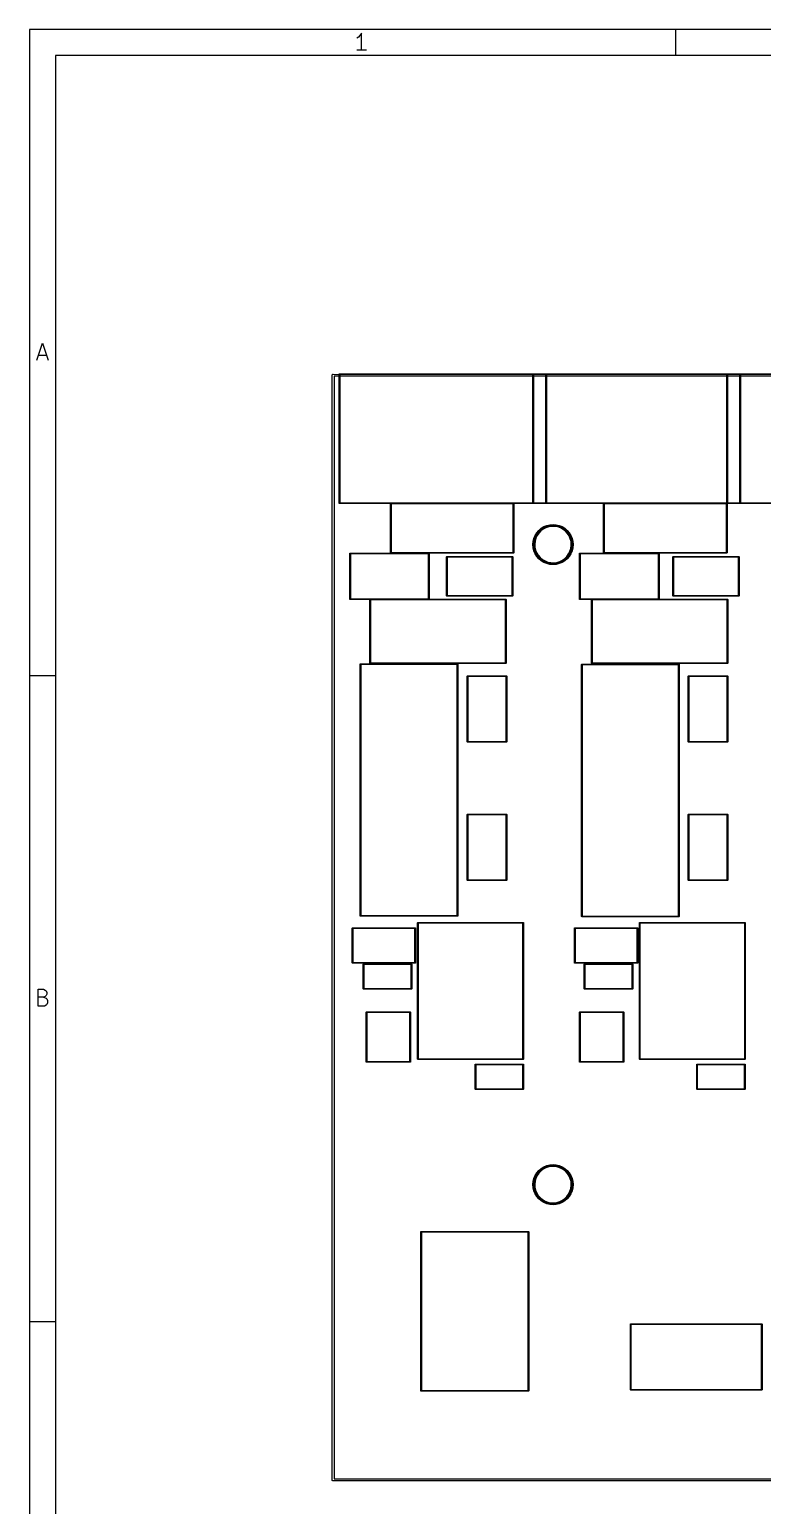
# Model space of a CAD drawing. Extents: x 10 to 287, y -200 to -10.
# Drawn here: x 10 to 66.7, y -124.2 to -10 of the extents above; entities that cross this region are included whole.
import ezdxf

# ---------------------------------------------------------------- set-up
doc = ezdxf.new("R2010")
doc.units = 0
doc.layers.add('BLACK', color=7, linetype='CONTINUOUS')

msp = doc.modelspace()

# ---------------------------------------------------------------- linework, layer by layer
at = {"layer": 'BLACK', "linetype": 'CONTINUOUS'}
for p, q in [((10, -10), (10, -200.007)), ((287.002, -10), (10, -10)), ((60, -12), (60, -10)), ((35.4464, -10.5976), (35.3226, -10.6595)), ((35.5702, -10.4738), (35.4464, -10.5976)), ((35.694, -10.2881), (35.5702, -10.4738)), ((35.694, -11.5881), (35.694, -10.2881)), ((12, -12), (12, -198.007)), ((285.002, -12), (12, -12)), ((36.0655, -11.5881), (35.3226, -11.5881)), ((10.5667, -35.5881), (11, -34.2881)), ((10.6905, -35.2167), (11.3095, -35.2167)), ((11, -34.2881), (11.4333, -35.5881)), ((33.4159, -122.27), (33.4163, -36.7559)), ((33.4163, -36.7559), (33.418, -36.7461)), ((33.4174, -36.7428), (33.4191, -36.74)), ((33.418, -36.7461), (33.4174, -36.7428)), ((33.4191, -36.74), (33.4208, -36.7302)), ((33.4208, -36.7302), (33.4334, -36.7153)), ((33.4334, -36.7153), (33.4431, -36.6984)), ((33.4431, -36.6984), (33.4495, -36.6961)), ((33.4495, -36.6961), (33.4538, -36.6909)), ((33.4538, -36.6909), (33.473, -36.6876)), ((33.473, -36.6876), (33.4913, -36.6809)), ((33.4913, -36.6809), (206.846, -36.7288)), ((33.5663, -36.8309), (33.5659, -122.195)), ((206.771, -36.8788), (33.5663, -36.8309)), ((33.9539, -36.6653), (33.9612, -36.6477)), ((33.9539, -46.6653), (33.9539, -36.6653)), ((33.9612, -36.6477), (33.9789, -36.6403)), ((33.9789, -36.6403), (199.979, -36.6403)), ((34.0039, -36.6903), (34.0039, -46.6403)), ((48.9539, -36.6903), (34.0039, -36.6903)), ((48.9539, -46.6403), (48.9539, -36.6903)), ((49.0039, -36.6903), (49.0039, -46.6403)), ((49.9539, -36.6903), (49.0039, -36.6903)), ((49.9539, -46.6403), (49.9539, -36.6903)), ((50.0039, -36.6903), (50.0039, -46.6403)), ((63.9539, -36.6903), (50.0039, -36.6903)), ((63.9539, -46.6403), (63.9539, -36.6903)), ((64.0039, -36.6903), (64.0039, -46.6403)), ((64.9539, -36.6903), (64.0039, -36.6903)), ((64.9539, -46.6403), (64.9539, -36.6903)), ((65.0039, -36.6903), (65.0039, -46.6403)), ((78.9539, -36.6903), (65.0039, -36.6903)), ((33.9612, -46.683), (33.9539, -46.6653)), ((33.9789, -46.6903), (33.9612, -46.683)), ((37.929, -46.6903), (33.9789, -46.6903)), ((34.0039, -46.6403), (48.9539, -46.6403)), ((37.925, -46.7), (37.929, -46.6903)), ((37.925, -50.5), (37.925, -46.7)), ((37.975, -46.725), (37.975, -50.475)), ((47.425, -46.725), (37.975, -46.725)), ((47.425, -50.475), (47.425, -46.725)), ((54.429, -46.6903), (47.471, -46.6903)), ((47.471, -46.6903), (47.475, -46.7)), ((47.475, -46.7), (47.475, -50.5)), ((49.0039, -46.6403), (49.9539, -46.6403)), ((50.0039, -46.6403), (63.9539, -46.6403)), ((54.425, -46.7), (54.429, -46.6903)), ((54.425, -50.5), (54.425, -46.7)), ((54.475, -46.725), (54.475, -50.475)), ((63.925, -46.725), (54.475, -46.725)), ((63.925, -50.475), (63.925, -46.725)), ((69.429, -46.6903), (63.971, -46.6903)), ((63.971, -46.6903), (63.975, -46.7)), ((63.975, -46.7), (63.975, -50.5)), ((64.0039, -46.6403), (64.9539, -46.6403)), ((65.0039, -46.6403), (78.9539, -46.6403)), ((49.1234, -49.1601), (49.2508, -48.952)), ((49.1559, -49.1694), (49.281, -48.9653)), ((49.3645, -48.9303), (49.2278, -49.1306)), ((49.2508, -48.952), (49.4093, -48.7665)), ((49.281, -48.9653), (49.4364, -48.7834)), ((49.4132, -48.9788), (49.283, -49.1697)), ((49.5321, -48.7549), (49.3645, -48.9303)), ((49.4093, -48.7665), (49.5949, -48.608)), ((49.5729, -48.8118), (49.4132, -48.9788)), ((49.4364, -48.7834), (49.6184, -48.628)), ((49.726, -48.6093), (49.5321, -48.7549)), ((49.7576, -48.6731), (49.5729, -48.8118)), ((49.5949, -48.608), (49.8029, -48.4805)), ((49.6184, -48.628), (49.8224, -48.5029)), ((49.9412, -48.4973), (49.726, -48.6093)), ((49.9625, -48.5664), (49.7576, -48.6731)), ((49.8029, -48.4805), (50.0283, -48.3871)), ((49.8224, -48.5029), (50.0435, -48.4113)), ((50.1717, -48.4219), (49.9412, -48.4973)), ((50.1821, -48.4946), (49.9625, -48.5664)), ((50.0283, -48.3871), (50.2656, -48.3302)), ((50.0435, -48.4113), (50.2762, -48.3555)), ((50.4115, -48.3853), (50.1717, -48.4219)), ((50.4105, -48.4597), (50.1821, -48.4946)), ((50.2656, -48.3302), (50.5089, -48.311)), ((50.2762, -48.3555), (50.5147, -48.3367)), ((50.6415, -48.4625), (50.4105, -48.4597)), ((50.654, -48.3882), (50.4115, -48.3853)), ((50.5089, -48.311), (50.7521, -48.3302)), ((50.5147, -48.3367), (50.7533, -48.3555)), ((50.869, -48.503), (50.6415, -48.4625)), ((50.8928, -48.4308), (50.654, -48.3882)), ((50.7521, -48.3302), (50.9894, -48.3871)), ((50.7533, -48.3555), (50.986, -48.4113)), ((51.0868, -48.5801), (50.869, -48.503)), ((51.1214, -48.5117), (50.8928, -48.4308)), ((50.986, -48.4113), (51.2071, -48.5029)), ((50.9894, -48.3871), (51.2148, -48.4805)), ((51.289, -48.6918), (51.0868, -48.5801)), ((51.3338, -48.6289), (51.1214, -48.5117)), ((51.2071, -48.5029), (51.4111, -48.628)), ((51.2148, -48.4805), (51.4229, -48.608)), ((51.4704, -48.835), (51.289, -48.6918)), ((51.5241, -48.7793), (51.3338, -48.6289)), ((51.4111, -48.628), (51.5931, -48.7834)), ((51.4229, -48.608), (51.6084, -48.7665)), ((51.6258, -49.0059), (51.4704, -48.835)), ((51.6874, -48.9587), (51.5241, -48.7793)), ((51.5931, -48.7834), (51.7485, -48.9653)), ((51.6084, -48.7665), (51.7669, -48.952)), ((51.7513, -49.1998), (51.6258, -49.0059)), ((51.8191, -49.1623), (51.6874, -48.9587)), ((51.7485, -48.9653), (51.8735, -49.1694)), ((51.7669, -48.952), (51.8944, -49.1601)), ((48.9539, -49.866), (48.9566, -49.8316)), ((48.973, -50.1093), (48.9539, -49.866)), ((48.9566, -49.8316), (48.973, -49.6228)), ((48.973, -49.6228), (49.03, -49.3855)), ((49.03, -50.3466), (48.973, -50.1093)), ((48.9897, -49.8617), (48.9926, -49.8255)), ((49.0085, -50.1003), (48.9897, -49.8617)), ((48.9926, -49.8255), (49.0085, -49.6231)), ((49.0085, -49.6231), (49.0644, -49.3905)), ((49.0644, -50.333), (49.0085, -50.1003)), ((49.03, -49.3855), (49.1234, -49.1601)), ((49.0609, -49.5844), (49.0351, -49.8255)), ((49.0351, -49.8255), (49.0491, -50.0677)), ((49.0491, -50.0677), (49.1024, -50.3043)), ((49.1257, -49.3506), (49.0609, -49.5844)), ((49.0644, -49.3905), (49.1559, -49.1694)), ((49.124, -49.6019), (49.0995, -49.8316)), ((49.0995, -49.8316), (49.1128, -50.0623)), ((49.1128, -50.0623), (49.1636, -50.2876)), ((49.1858, -49.3792), (49.124, -49.6019)), ((49.2278, -49.1306), (49.1257, -49.3506)), ((49.283, -49.1697), (49.1858, -49.3792)), ((51.8435, -49.4117), (51.7513, -49.1998)), ((51.9158, -49.3847), (51.8191, -49.1623)), ((51.8197, -50.385), (51.8868, -50.164)), ((51.8997, -49.6358), (51.8435, -49.4117)), ((51.8735, -49.1694), (51.9651, -49.3905)), ((51.8868, -50.164), (51.917, -49.9349)), ((51.8908, -50.4066), (51.9614, -50.1745)), ((51.8944, -49.1601), (51.9878, -49.3855)), ((51.9187, -49.866), (51.8997, -49.6358)), ((51.9749, -49.62), (51.9158, -49.3847)), ((51.917, -49.9349), (51.9187, -49.866)), ((51.9614, -50.1745), (51.993, -49.934)), ((51.9651, -49.3905), (52.021, -49.6231)), ((52.021, -50.1003), (51.9651, -50.333)), ((51.9948, -49.8617), (51.9749, -49.62)), ((51.9878, -49.3855), (52.0447, -49.6228)), ((52.0447, -50.1093), (51.9878, -50.3466)), ((51.993, -49.934), (51.9948, -49.8617)), ((52.021, -49.6231), (52.0397, -49.8617)), ((52.0397, -49.8617), (52.021, -50.1003)), ((52.0447, -49.6228), (52.0639, -49.866)), ((52.0639, -49.866), (52.0447, -50.1093)), ((34.775, -50.55), (34.7823, -50.5323)), ((34.775, -54.1), (34.775, -50.55)), ((34.7823, -50.5323), (34.8, -50.525)), ((34.8, -50.525), (40.9, -50.525)), ((34.825, -50.575), (34.825, -54.075)), ((40.875, -50.575), (34.825, -50.575)), ((37.9323, -50.5177), (37.925, -50.5)), ((37.95, -50.525), (37.9323, -50.5177)), ((47.45, -50.525), (37.95, -50.525)), ((37.975, -50.475), (47.425, -50.475)), ((40.875, -54.075), (40.875, -50.575)), ((40.9, -50.525), (40.9177, -50.5323)), ((40.9177, -50.5323), (40.925, -50.55)), ((40.925, -50.55), (40.925, -54.1)), ((42.265, -50.825), (42.2723, -50.8073)), ((42.265, -53.825), (42.265, -50.825)), ((42.2723, -50.8073), (42.29, -50.8)), ((42.29, -50.8), (47.38, -50.8)), ((42.315, -50.85), (42.315, -53.8)), ((47.355, -50.85), (42.315, -50.85)), ((47.355, -53.8), (47.355, -50.85)), ((47.38, -50.8), (47.3977, -50.8073)), ((47.3977, -50.8073), (47.405, -50.825)), ((47.405, -50.825), (47.405, -53.825)), ((47.4677, -50.5177), (47.45, -50.525)), ((47.475, -50.5), (47.4677, -50.5177)), ((49.1234, -50.572), (49.03, -50.3466)), ((49.1559, -50.554), (49.0644, -50.333)), ((49.1024, -50.3043), (49.1937, -50.529)), ((49.2508, -50.78), (49.1234, -50.572)), ((49.281, -50.7581), (49.1559, -50.554)), ((49.1636, -50.2876), (49.2505, -50.5017)), ((49.1937, -50.529), (49.3204, -50.7358)), ((49.2505, -50.5017), (49.3712, -50.6987)), ((49.4093, -50.9656), (49.2508, -50.78)), ((49.4364, -50.94), (49.281, -50.7581)), ((49.3204, -50.7358), (49.4792, -50.9192)), ((49.3712, -50.6987), (49.5225, -50.8733)), ((49.5949, -51.1241), (49.4093, -50.9656)), ((49.6184, -51.0955), (49.4364, -50.94)), ((49.4792, -50.9192), (49.6658, -51.0741)), ((49.5225, -50.8733), (49.7002, -51.0209)), ((49.8029, -51.2516), (49.5949, -51.1241)), ((49.8224, -51.2205), (49.6184, -51.0955)), ((49.6658, -51.0741), (49.8752, -51.1965)), ((49.7002, -51.0209), (49.8997, -51.1375)), ((50.0283, -51.3449), (49.8029, -51.2516)), ((50.0435, -51.3121), (49.8224, -51.2205)), ((49.8752, -51.1965), (50.1018, -51.283)), ((49.8997, -51.1375), (50.1155, -51.2199)), ((50.2656, -51.4019), (50.0283, -51.3449)), ((50.2762, -51.3679), (50.0435, -51.3121)), ((50.1018, -51.283), (50.3395, -51.3314)), ((50.1155, -51.2199), (50.3419, -51.2659)), ((50.5089, -51.421), (50.2656, -51.4019)), ((50.5147, -51.3867), (50.2762, -51.3679)), ((50.3395, -51.3314), (50.5819, -51.3402)), ((50.3419, -51.2659), (50.5728, -51.2744)), ((50.7521, -51.4019), (50.5089, -51.421)), ((50.7533, -51.3679), (50.5147, -51.3867)), ((50.5728, -51.2744), (50.802, -51.245)), ((50.5819, -51.3402), (50.8224, -51.3094)), ((50.9894, -51.3449), (50.7521, -51.4019)), ((50.986, -51.3121), (50.7533, -51.3679)), ((50.802, -51.245), (51.0233, -51.1787)), ((50.8224, -51.3094), (51.0548, -51.2397)), ((51.2071, -51.2205), (50.986, -51.3121)), ((51.2148, -51.2516), (50.9894, -51.3449)), ((51.0233, -51.1787), (51.2308, -51.077)), ((51.0548, -51.2397), (51.2726, -51.133)), ((51.4111, -51.0955), (51.2071, -51.2205)), ((51.4229, -51.1241), (51.2148, -51.2516)), ((51.2308, -51.077), (51.4188, -50.9429)), ((51.2726, -51.133), (51.47, -50.9922)), ((51.5931, -50.94), (51.4111, -51.0955)), ((51.4188, -50.9429), (51.5825, -50.7798)), ((51.6084, -50.9656), (51.4229, -51.1241)), ((51.47, -50.9922), (51.6418, -50.821)), ((51.5825, -50.7798), (51.7173, -50.5922)), ((51.7485, -50.7581), (51.5931, -50.94)), ((51.7669, -50.78), (51.6084, -50.9656)), ((51.6418, -50.821), (51.7834, -50.624)), ((51.7173, -50.5922), (51.8197, -50.385)), ((51.8735, -50.554), (51.7485, -50.7581)), ((51.8944, -50.572), (51.7669, -50.78)), ((51.7834, -50.624), (51.8908, -50.4066)), ((51.9651, -50.333), (51.8735, -50.554)), ((51.9878, -50.3466), (51.8944, -50.572)), ((52.5607, -50.55), (52.568, -50.5323)), ((52.5607, -54.1), (52.5607, -50.55)), ((52.568, -50.5323), (52.5857, -50.525)), ((52.5857, -50.525), (58.6857, -50.525)), ((52.6107, -50.575), (52.6107, -54.075)), ((58.6607, -50.575), (52.6107, -50.575)), ((54.4323, -50.5177), (54.425, -50.5)), ((54.45, -50.525), (54.4323, -50.5177)), ((63.95, -50.525), (54.45, -50.525)), ((54.475, -50.475), (63.925, -50.475)), ((58.6607, -54.075), (58.6607, -50.575)), ((58.6857, -50.525), (58.7034, -50.5323)), ((58.7034, -50.5323), (58.7107, -50.55)), ((58.7107, -50.55), (58.7107, -54.1)), ((59.78, -50.825), (59.7873, -50.8073)), ((59.78, -53.825), (59.78, -50.825)), ((59.7873, -50.8073), (59.805, -50.8)), ((59.805, -50.8), (64.895, -50.8)), ((59.83, -50.85), (59.83, -53.8)), ((64.87, -50.85), (59.83, -50.85)), ((63.9677, -50.5177), (63.95, -50.525)), ((63.975, -50.5), (63.9677, -50.5177)), ((64.87, -53.8), (64.87, -50.85)), ((64.895, -50.8), (64.9127, -50.8073)), ((64.9127, -50.8073), (64.92, -50.825)), ((64.92, -50.825), (64.92, -53.825)), ((34.7823, -54.1177), (34.775, -54.1)), ((34.8, -54.125), (34.7823, -54.1177)), ((36.3458, -54.125), (34.8, -54.125)), ((34.825, -54.075), (40.875, -54.075)), ((36.3439, -54.1296), (36.3458, -54.125)), ((36.3439, -59.0396), (36.3439, -54.1296)), ((36.3939, -54.1546), (36.3939, -59.0146)), ((46.8439, -54.1546), (36.3939, -54.1546)), ((40.925, -54.1), (40.9231, -54.1046)), ((40.9231, -54.1046), (46.8689, -54.1046)), ((42.2723, -53.8427), (42.265, -53.825)), ((42.29, -53.85), (42.2723, -53.8427)), ((47.38, -53.85), (42.29, -53.85)), ((42.315, -53.8), (47.355, -53.8)), ((46.8439, -59.0146), (46.8439, -54.1546)), ((46.8689, -54.1046), (46.8865, -54.1119)), ((46.8865, -54.1119), (46.8939, -54.1296)), ((46.8939, -54.1296), (46.8939, -59.0396)), ((47.3977, -53.8427), (47.38, -53.85)), ((47.405, -53.825), (47.3977, -53.8427)), ((52.568, -54.1177), (52.5607, -54.1)), ((52.5857, -54.125), (52.568, -54.1177)), ((53.4908, -54.125), (52.5857, -54.125)), ((52.6107, -54.075), (58.6607, -54.075)), ((53.4889, -54.1296), (53.4908, -54.125)), ((53.4889, -59.0396), (53.4889, -54.1296)), ((53.5389, -54.1546), (53.5389, -59.0146)), ((63.9889, -54.1546), (53.5389, -54.1546)), ((58.7107, -54.1), (58.7088, -54.1046)), ((58.7088, -54.1046), (64.0139, -54.1046)), ((59.7873, -53.8427), (59.78, -53.825)), ((59.805, -53.85), (59.7873, -53.8427)), ((64.895, -53.85), (59.805, -53.85)), ((59.83, -53.8), (64.87, -53.8)), ((63.9889, -59.0146), (63.9889, -54.1546)), ((64.0139, -54.1046), (64.0315, -54.1119)), ((64.0315, -54.1119), (64.0389, -54.1296)), ((64.0389, -54.1296), (64.0389, -59.0396)), ((64.9127, -53.8427), (64.895, -53.85)), ((64.92, -53.825), (64.9127, -53.8427)), ((35.5891, -59.1147), (35.5964, -59.097)), ((35.5891, -78.6147), (35.5891, -59.1147)), ((35.5964, -59.097), (35.6141, -59.0897)), ((35.6141, -59.0897), (43.1141, -59.0897)), ((35.6391, -59.1397), (35.6391, -78.5897)), ((43.0891, -59.1397), (35.6391, -59.1397)), ((36.3512, -59.0573), (36.3439, -59.0396)), ((36.3689, -59.0646), (36.3512, -59.0573)), ((46.8689, -59.0646), (36.3689, -59.0646)), ((36.3939, -59.0146), (46.8439, -59.0146)), ((43.0891, -78.5897), (43.0891, -59.1397)), ((43.1141, -59.0897), (43.1318, -59.097)), ((43.1318, -59.097), (43.1391, -59.1147)), ((43.1391, -59.1147), (43.1391, -78.6147)), ((46.8865, -59.0573), (46.8689, -59.0646)), ((46.8939, -59.0396), (46.8865, -59.0573)), ((52.725, -59.15), (52.7323, -59.1323)), ((52.725, -78.65), (52.725, -59.15)), ((52.7323, -59.1323), (52.75, -59.125)), ((52.75, -59.125), (60.25, -59.125)), ((52.775, -59.175), (52.775, -78.625)), ((60.225, -59.175), (52.775, -59.175)), ((53.4962, -59.0573), (53.4889, -59.0396)), ((53.5139, -59.0646), (53.4962, -59.0573)), ((64.0139, -59.0646), (53.5139, -59.0646)), ((53.5389, -59.0146), (63.9889, -59.0146)), ((60.225, -78.625), (60.225, -59.175)), ((60.25, -59.125), (60.2677, -59.1323)), ((60.2677, -59.1323), (60.275, -59.15)), ((60.275, -59.15), (60.275, -78.65)), ((64.0315, -59.0573), (64.0139, -59.0646)), ((64.0389, -59.0396), (64.0315, -59.0573)), ((10, -60), (12, -60)), ((43.875, -60.055), (43.8823, -60.0373)), ((43.875, -65.145), (43.875, -60.055)), ((43.8823, -60.0373), (43.9, -60.03)), ((43.9, -60.03), (46.9, -60.03)), ((43.925, -60.08), (43.925, -65.12)), ((46.875, -60.08), (43.925, -60.08)), ((46.875, -65.12), (46.875, -60.08)), ((46.9, -60.03), (46.9177, -60.0373)), ((46.9177, -60.0373), (46.925, -60.055)), ((46.925, -60.055), (46.925, -65.145)), ((60.975, -60.055), (60.9823, -60.0373)), ((60.975, -65.145), (60.975, -60.055)), ((60.9823, -60.0373), (61, -60.03)), ((61, -60.03), (64, -60.03)), ((61.025, -60.08), (61.025, -65.12)), ((63.975, -60.08), (61.025, -60.08)), ((63.975, -65.12), (63.975, -60.08)), ((64, -60.03), (64.0177, -60.0373)), ((64.0177, -60.0373), (64.025, -60.055)), ((64.025, -60.055), (64.025, -65.145)), ((43.8823, -65.1627), (43.875, -65.145)), ((43.9, -65.17), (43.8823, -65.1627)), ((46.9, -65.17), (43.9, -65.17)), ((43.925, -65.12), (46.875, -65.12)), ((46.9177, -65.1627), (46.9, -65.17)), ((46.925, -65.145), (46.9177, -65.1627)), ((60.9823, -65.1627), (60.975, -65.145)), ((61, -65.17), (60.9823, -65.1627)), ((64, -65.17), (61, -65.17)), ((61.025, -65.12), (63.975, -65.12)), ((64.0177, -65.1627), (64, -65.17)), ((64.025, -65.145), (64.0177, -65.1627)), ((43.875, -70.755), (43.8823, -70.7373)), ((43.875, -75.845), (43.875, -70.755)), ((43.8823, -70.7373), (43.9, -70.73)), ((43.9, -70.73), (46.9, -70.73)), ((43.925, -70.78), (43.925, -75.82)), ((46.875, -70.78), (43.925, -70.78)), ((46.875, -75.82), (46.875, -70.78)), ((46.9, -70.73), (46.9177, -70.7373)), ((46.9177, -70.7373), (46.925, -70.755)), ((46.925, -70.755), (46.925, -75.845)), ((60.975, -70.755), (60.9823, -70.7373)), ((60.975, -75.845), (60.975, -70.755)), ((60.9823, -70.7373), (61, -70.73)), ((61, -70.73), (64, -70.73)), ((61.025, -70.78), (61.025, -75.82)), ((63.975, -70.78), (61.025, -70.78)), ((63.975, -75.82), (63.975, -70.78)), ((64, -70.73), (64.0177, -70.7373)), ((64.0177, -70.7373), (64.025, -70.755)), ((64.025, -70.755), (64.025, -75.845)), ((43.8823, -75.8627), (43.875, -75.845)), ((43.9, -75.87), (43.8823, -75.8627)), ((46.9, -75.87), (43.9, -75.87)), ((43.925, -75.82), (46.875, -75.82)), ((46.9177, -75.8627), (46.9, -75.87)), ((46.925, -75.845), (46.9177, -75.8627)), ((60.9823, -75.8627), (60.975, -75.845)), ((61, -75.87), (60.9823, -75.8627)), ((64, -75.87), (61, -75.87)), ((61.025, -75.82), (63.975, -75.82)), ((64.0177, -75.8627), (64, -75.87)), ((64.025, -75.845), (64.0177, -75.8627)), ((35.5964, -78.6323), (35.5891, -78.6147)), ((35.6141, -78.6397), (35.5964, -78.6323)), ((43.1141, -78.6397), (35.6141, -78.6397)), ((35.6391, -78.5897), (43.0891, -78.5897)), ((43.1318, -78.6323), (43.1141, -78.6397)), ((43.1391, -78.6147), (43.1318, -78.6323)), ((52.7323, -78.6677), (52.725, -78.65)), ((52.75, -78.675), (52.7323, -78.6677)), ((60.25, -78.675), (52.75, -78.675)), ((52.775, -78.625), (60.225, -78.625)), ((60.2677, -78.6677), (60.25, -78.675)), ((60.275, -78.65), (60.2677, -78.6677)), ((34.975, -79.55), (34.9823, -79.5323)), ((34.975, -82.25), (34.975, -79.55)), ((34.9823, -79.5323), (35, -79.525)), ((35, -79.525), (39.85, -79.525)), ((35.025, -79.575), (35.025, -82.225)), ((39.825, -79.575), (35.025, -79.575)), ((39.825, -82.225), (39.825, -79.575)), ((39.85, -79.525), (39.8677, -79.5323)), ((39.8677, -79.5323), (39.875, -79.55)), ((39.875, -79.55), (39.875, -82.25)), ((40.0339, -79.1398), (40.0412, -79.1221)), ((40.0339, -89.6898), (40.0339, -79.1398)), ((40.0412, -79.1221), (40.0589, -79.1148)), ((40.0589, -79.1148), (48.2089, -79.1148)), ((40.0839, -79.1648), (40.0839, -89.6648)), ((48.1839, -79.1648), (40.0839, -79.1648)), ((48.1839, -89.6648), (48.1839, -79.1648)), ((48.2089, -79.1148), (48.2265, -79.1221)), ((48.2265, -79.1221), (48.2339, -79.1398)), ((48.2339, -79.1398), (48.2339, -89.6898)), ((52.175, -79.55), (52.1823, -79.5323)), ((52.175, -82.25), (52.175, -79.55)), ((52.1823, -79.5323), (52.2, -79.525)), ((52.2, -79.525), (57.05, -79.525)), ((52.225, -79.575), (52.225, -82.225)), ((57.025, -79.575), (52.225, -79.575)), ((57.025, -82.225), (57.025, -79.575)), ((57.05, -79.525), (57.0677, -79.5323)), ((57.0677, -79.5323), (57.075, -79.55)), ((57.075, -79.55), (57.075, -82.25)), ((57.1889, -79.1398), (57.1962, -79.1221)), ((57.1889, -89.6898), (57.1889, -79.1398)), ((57.1962, -79.1221), (57.2139, -79.1148)), ((57.2139, -79.1148), (65.3639, -79.1148)), ((57.2389, -79.1648), (57.2389, -89.6648)), ((65.3389, -79.1648), (57.2389, -79.1648)), ((65.3389, -89.6648), (65.3389, -79.1648)), ((65.3639, -79.1148), (65.3815, -79.1221)), ((65.3815, -79.1221), (65.3889, -79.1398)), ((65.3889, -79.1398), (65.3889, -89.6898)), ((34.9823, -82.2677), (34.975, -82.25)), ((35.025, -82.225), (39.825, -82.225)), ((39.875, -82.25), (39.8677, -82.2677)), ((52.1823, -82.2677), (52.175, -82.25)), ((52.225, -82.225), (57.025, -82.225)), ((57.075, -82.25), (57.0677, -82.2677)), ((35, -82.275), (34.9823, -82.2677)), ((39.85, -82.275), (35, -82.275)), ((35.825, -82.35), (35.8323, -82.3323)), ((35.825, -84.25), (35.825, -82.35)), ((35.8323, -82.3323), (35.85, -82.325)), ((35.85, -82.325), (39.55, -82.325)), ((35.875, -82.375), (35.875, -84.225)), ((39.525, -82.375), (35.875, -82.375)), ((39.525, -84.225), (39.525, -82.375)), ((39.55, -82.325), (39.5677, -82.3323)), ((39.5677, -82.3323), (39.575, -82.35)), ((39.575, -82.35), (39.575, -84.25)), ((39.8677, -82.2677), (39.85, -82.275)), ((52.2, -82.275), (52.1823, -82.2677)), ((57.05, -82.275), (52.2, -82.275)), ((52.925, -82.35), (52.9323, -82.3323)), ((52.925, -84.25), (52.925, -82.35)), ((52.9323, -82.3323), (52.95, -82.325)), ((52.95, -82.325), (56.65, -82.325)), ((52.975, -82.375), (52.975, -84.225)), ((56.625, -82.375), (52.975, -82.375)), ((56.625, -84.225), (56.625, -82.375)), ((56.65, -82.325), (56.6677, -82.3323)), ((56.6677, -82.3323), (56.675, -82.35)), ((56.675, -82.35), (56.675, -84.25)), ((57.0677, -82.2677), (57.05, -82.275)), ((10.6595, -85.5881), (10.6595, -84.2881)), ((10.6595, -84.2881), (11.0929, -84.2881)), ((11.0929, -84.2881), (11.2167, -84.35)), ((11.2167, -84.35), (11.2786, -84.4119)), ((11.2786, -84.4119), (11.3405, -84.5357)), ((11.3405, -84.5357), (11.3405, -84.6595)), ((35.8323, -84.2677), (35.825, -84.25)), ((35.85, -84.275), (35.8323, -84.2677)), ((39.55, -84.275), (35.85, -84.275)), ((35.875, -84.225), (39.525, -84.225)), ((39.5677, -84.2677), (39.55, -84.275)), ((39.575, -84.25), (39.5677, -84.2677)), ((52.9323, -84.2677), (52.925, -84.25)), ((52.95, -84.275), (52.9323, -84.2677)), ((56.65, -84.275), (52.95, -84.275)), ((52.975, -84.225), (56.625, -84.225)), ((56.6677, -84.2677), (56.65, -84.275)), ((56.675, -84.25), (56.6677, -84.2677)), ((11.0929, -84.9071), (10.6595, -84.9071)), ((11.1548, -85.5881), (10.6595, -85.5881)), ((11.2167, -84.8452), (11.0929, -84.9071)), ((11.0929, -84.9071), (11.2786, -84.969)), ((11.2786, -85.5262), (11.1548, -85.5881)), ((11.2786, -84.7833), (11.2167, -84.8452)), ((11.3405, -84.6595), (11.2786, -84.7833)), ((11.2786, -84.969), (11.3405, -85.031)), ((11.3405, -85.4643), (11.2786, -85.5262)), ((11.3405, -85.031), (11.4024, -85.1548)), ((11.4024, -85.3405), (11.3405, -85.4643)), ((11.4024, -85.1548), (11.4024, -85.3405)), ((36.0382, -86.0663), (36.0455, -86.0487)), ((36.0382, -89.9063), (36.0382, -86.0663)), ((36.0455, -86.0487), (36.0632, -86.0413)), ((36.0632, -86.0413), (39.4632, -86.0413)), ((36.0882, -86.0913), (36.0882, -89.8813)), ((39.4382, -86.0913), (36.0882, -86.0913)), ((39.4382, -89.8813), (39.4382, -86.0913)), ((39.4632, -86.0413), (39.4809, -86.0487)), ((39.4809, -86.0487), (39.4882, -86.0663)), ((39.4882, -86.0663), (39.4882, -89.9063)), ((52.5482, -86.0663), (52.5555, -86.0487)), ((52.5482, -89.9063), (52.5482, -86.0663)), ((52.5555, -86.0487), (52.5732, -86.0413)), ((52.5732, -86.0413), (55.9732, -86.0413)), ((52.5982, -86.0913), (52.5982, -89.8813)), ((55.9482, -86.0913), (52.5982, -86.0913)), ((55.9482, -89.8813), (55.9482, -86.0913)), ((55.9732, -86.0413), (55.9909, -86.0487)), ((55.9909, -86.0487), (55.9982, -86.0663)), ((55.9982, -86.0663), (55.9982, -89.9063)), ((36.0455, -89.924), (36.0382, -89.9063)), ((36.0632, -89.9313), (36.0455, -89.924)), ((39.4632, -89.9313), (36.0632, -89.9313)), ((36.0882, -89.8813), (39.4382, -89.8813)), ((39.4809, -89.924), (39.4632, -89.9313)), ((39.4882, -89.9063), (39.4809, -89.924)), ((40.0412, -89.7075), (40.0339, -89.6898)), ((40.0589, -89.7148), (40.0412, -89.7075)), ((48.2089, -89.7148), (40.0589, -89.7148)), ((40.0839, -89.6648), (48.1839, -89.6648)), ((44.48, -90.1121), (44.4873, -90.0944)), ((44.48, -92.0121), (44.48, -90.1121)), ((44.4873, -90.0944), (44.505, -90.0871)), ((44.505, -90.0871), (48.205, -90.0871)), ((44.53, -90.1371), (44.53, -91.9871)), ((48.18, -90.1371), (44.53, -90.1371)), ((48.18, -91.9871), (48.18, -90.1371)), ((48.205, -90.0871), (48.2227, -90.0944)), ((48.2265, -89.7075), (48.2089, -89.7148)), ((48.2227, -90.0944), (48.23, -90.1121)), ((48.2339, -89.6898), (48.2265, -89.7075)), ((48.23, -90.1121), (48.23, -92.0121)), ((52.5555, -89.924), (52.5482, -89.9063)), ((52.5732, -89.9313), (52.5555, -89.924)), ((55.9732, -89.9313), (52.5732, -89.9313)), ((52.5982, -89.8813), (55.9482, -89.8813)), ((55.9909, -89.924), (55.9732, -89.9313)), ((55.9982, -89.9063), (55.9909, -89.924)), ((57.1962, -89.7075), (57.1889, -89.6898)), ((57.2139, -89.7148), (57.1962, -89.7075)), ((65.3639, -89.7148), (57.2139, -89.7148)), ((57.2389, -89.6648), (65.3389, -89.6648)), ((61.625, -90.1121), (61.6323, -90.0944)), ((61.625, -92.0121), (61.625, -90.1121)), ((61.6323, -90.0944), (61.65, -90.0871)), ((61.65, -90.0871), (65.35, -90.0871)), ((61.675, -90.1371), (61.675, -91.9871)), ((65.325, -90.1371), (61.675, -90.1371)), ((65.325, -91.9871), (65.325, -90.1371)), ((65.35, -90.0871), (65.3677, -90.0944)), ((65.3815, -89.7075), (65.3639, -89.7148)), ((65.3677, -90.0944), (65.375, -90.1121)), ((65.375, -90.1121), (65.375, -92.0121)), ((65.3889, -89.6898), (65.3815, -89.7075)), ((44.4873, -92.0297), (44.48, -92.0121)), ((44.505, -92.0371), (44.4873, -92.0297)), ((48.205, -92.0371), (44.505, -92.0371)), ((44.53, -91.9871), (48.18, -91.9871)), ((48.2227, -92.0297), (48.205, -92.0371)), ((48.23, -92.0121), (48.2227, -92.0297)), ((61.6323, -92.0297), (61.625, -92.0121)), ((61.65, -92.0371), (61.6323, -92.0297)), ((65.35, -92.0371), (61.65, -92.0371)), ((61.675, -91.9871), (65.325, -91.9871)), ((65.3677, -92.0297), (65.35, -92.0371)), ((65.375, -92.0121), (65.3677, -92.0297)), ((49.4093, -98.3103), (49.5949, -98.1518)), ((49.4354, -98.3233), (49.6174, -98.1679)), ((49.7251, -98.1493), (49.5311, -98.2949)), ((49.7576, -98.2168), (49.5729, -98.3555)), ((49.5949, -98.1518), (49.8029, -98.0243)), ((49.6174, -98.1679), (49.8214, -98.0429)), ((49.9402, -98.0373), (49.7251, -98.1493)), ((49.9625, -98.1101), (49.7576, -98.2168)), ((49.8029, -98.0243), (50.0283, -97.9309)), ((49.8214, -98.0429), (50.0425, -97.9513)), ((50.1707, -97.9619), (49.9402, -98.0373)), ((50.1821, -98.0384), (49.9625, -98.1101)), ((50.0283, -97.9309), (50.2656, -97.8739)), ((50.0425, -97.9513), (50.2752, -97.8954)), ((50.4105, -97.9252), (50.1707, -97.9619)), ((50.4105, -98.0034), (50.1821, -98.0384)), ((50.2656, -97.8739), (50.5089, -97.8548)), ((50.2752, -97.8954), (50.5137, -97.8767)), ((50.653, -97.9282), (50.4105, -97.9252)), ((50.6415, -98.0062), (50.4105, -98.0034)), ((50.5089, -97.8548), (50.7521, -97.8739)), ((50.5137, -97.8767), (50.7523, -97.8954)), ((50.869, -98.0468), (50.6415, -98.0062)), ((50.8918, -97.9707), (50.653, -97.9282)), ((50.7521, -97.8739), (50.9894, -97.9309)), ((50.7523, -97.8954), (50.985, -97.9513)), ((51.0868, -98.1239), (50.869, -98.0468)), ((51.1205, -98.0517), (50.8918, -97.9707)), ((50.985, -97.9513), (51.2061, -98.0429)), ((50.9894, -97.9309), (51.2148, -98.0243)), ((51.289, -98.2355), (51.0868, -98.1239)), ((51.3328, -98.1689), (51.1205, -98.0517)), ((51.2061, -98.0429), (51.4101, -98.1679)), ((51.2148, -98.0243), (51.4229, -98.1518)), ((51.4704, -98.3787), (51.289, -98.2355)), ((51.5231, -98.3192), (51.3328, -98.1689)), ((51.4101, -98.1679), (51.5921, -98.3233)), ((51.4229, -98.1518), (51.6084, -98.3103)), ((48.9539, -99.4098), (48.9566, -99.3754)), ((48.9566, -99.3754), (48.973, -99.1665)), ((48.973, -99.1665), (49.03, -98.9293)), ((48.9887, -99.4017), (48.9916, -99.3655)), ((48.9916, -99.3655), (49.0075, -99.1631)), ((49.0075, -99.1631), (49.0634, -98.9304)), ((49.03, -98.9293), (49.1234, -98.7038)), ((49.0599, -99.1243), (49.0341, -99.3655)), ((49.0341, -99.3655), (49.0481, -99.6077)), ((49.1247, -98.8906), (49.0599, -99.1243)), ((49.0634, -98.9304), (49.155, -98.7093)), ((49.124, -99.1456), (49.0995, -99.3754)), ((49.0995, -99.3754), (49.1128, -99.606)), ((49.1234, -98.7038), (49.2508, -98.4958)), ((49.1858, -98.923), (49.124, -99.1456)), ((49.2268, -98.6706), (49.1247, -98.8906)), ((49.155, -98.7093), (49.28, -98.5053)), ((49.283, -98.7134), (49.1858, -98.923)), ((49.3635, -98.4702), (49.2268, -98.6706)), ((49.2508, -98.4958), (49.4093, -98.3103)), ((49.28, -98.5053), (49.4354, -98.3233)), ((49.4132, -98.5226), (49.283, -98.7134)), ((49.5311, -98.2949), (49.3635, -98.4702)), ((49.5729, -98.3555), (49.4132, -98.5226)), ((51.6258, -98.5496), (51.4704, -98.3787)), ((51.6864, -98.4986), (51.5231, -98.3192)), ((51.5921, -98.3233), (51.7475, -98.5053)), ((51.6084, -98.3103), (51.7669, -98.4958)), ((51.7513, -98.7436), (51.6258, -98.5496)), ((51.8181, -98.7023), (51.6864, -98.4986)), ((51.7475, -98.5053), (51.8725, -98.7093)), ((51.8435, -98.9555), (51.7513, -98.7436)), ((51.7669, -98.4958), (51.8944, -98.7038)), ((51.9148, -98.9247), (51.8181, -98.7023)), ((51.8997, -99.1795), (51.8435, -98.9555)), ((51.8725, -98.7093), (51.9641, -98.9304)), ((51.8944, -98.7038), (51.9878, -98.9293)), ((51.9187, -99.4098), (51.8997, -99.1795)), ((51.9739, -99.1599), (51.9148, -98.9247)), ((51.9641, -98.9304), (52.02, -99.1631)), ((51.9938, -99.4017), (51.9739, -99.1599)), ((51.9878, -98.9293), (52.0447, -99.1665)), ((52.02, -99.1631), (52.0387, -99.4017)), ((52.0447, -99.1665), (52.0639, -99.4098)), ((48.973, -99.6531), (48.9539, -99.4098)), ((49.03, -99.8903), (48.973, -99.6531)), ((49.0075, -99.6402), (48.9887, -99.4017)), ((49.0634, -99.8729), (49.0075, -99.6402)), ((49.1234, -100.116), (49.03, -99.8903)), ((49.0481, -99.6077), (49.1014, -99.8443)), ((49.155, -100.094), (49.0634, -99.8729)), ((49.1014, -99.8443), (49.1927, -100.069)), ((49.1128, -99.606), (49.1636, -99.8314)), ((49.2508, -100.324), (49.1234, -100.116)), ((49.28, -100.298), (49.155, -100.094)), ((49.1636, -99.8314), (49.2505, -100.045)), ((49.1927, -100.069), (49.3194, -100.276)), ((49.2505, -100.045), (49.3712, -100.242)), ((49.4093, -100.509), (49.2508, -100.324)), ((49.4354, -100.48), (49.28, -100.298)), ((49.3194, -100.276), (49.4782, -100.459)), ((49.3712, -100.242), (49.5225, -100.417)), ((49.5949, -100.668), (49.4093, -100.509)), ((49.6174, -100.635), (49.4354, -100.48)), ((49.4782, -100.459), (49.6648, -100.614)), ((49.5225, -100.417), (49.7002, -100.565)), ((51.2308, -100.621), (51.4188, -100.487)), ((51.2716, -100.673), (51.4691, -100.532)), ((51.5921, -100.48), (51.4101, -100.635)), ((51.4188, -100.487), (51.5825, -100.324)), ((51.6084, -100.509), (51.4229, -100.668)), ((51.4691, -100.532), (51.6409, -100.361)), ((51.5825, -100.324), (51.7173, -100.136)), ((51.7475, -100.298), (51.5921, -100.48)), ((51.7669, -100.324), (51.6084, -100.509)), ((51.6409, -100.361), (51.7824, -100.164)), ((51.7173, -100.136), (51.8197, -99.9288)), ((51.8725, -100.094), (51.7475, -100.298)), ((51.8944, -100.116), (51.7669, -100.324)), ((51.7824, -100.164), (51.8899, -99.9465)), ((51.8197, -99.9288), (51.8868, -99.7077)), ((51.9641, -99.8729), (51.8725, -100.094)), ((51.8868, -99.7077), (51.917, -99.4787)), ((51.8899, -99.9465), (51.9604, -99.7144)), ((51.9878, -99.8903), (51.8944, -100.116)), ((51.917, -99.4787), (51.9187, -99.4098)), ((51.9604, -99.7144), (51.992, -99.474)), ((52.02, -99.6402), (51.9641, -99.8729)), ((52.0447, -99.6531), (51.9878, -99.8903)), ((51.992, -99.474), (51.9938, -99.4017)), ((52.0387, -99.4017), (52.02, -99.6402)), ((52.0639, -99.4098), (52.0447, -99.6531)), ((49.8029, -100.795), (49.5949, -100.668)), ((49.8214, -100.76), (49.6174, -100.635)), ((49.6648, -100.614), (49.8742, -100.736)), ((49.7002, -100.565), (49.8997, -100.681)), ((50.0283, -100.889), (49.8029, -100.795)), ((50.0425, -100.852), (49.8214, -100.76)), ((49.8742, -100.736), (50.1008, -100.823)), ((49.8997, -100.681), (50.1155, -100.764)), ((50.2656, -100.946), (50.0283, -100.889)), ((50.2752, -100.908), (50.0425, -100.852)), ((50.1008, -100.823), (50.3385, -100.871)), ((50.1155, -100.764), (50.3419, -100.81)), ((50.5089, -100.965), (50.2656, -100.946)), ((50.5137, -100.927), (50.2752, -100.908)), ((50.3385, -100.871), (50.5809, -100.88)), ((50.3419, -100.81), (50.5728, -100.818)), ((50.7521, -100.946), (50.5089, -100.965)), ((50.7523, -100.908), (50.5137, -100.927)), ((50.5728, -100.818), (50.802, -100.789)), ((50.5809, -100.88), (50.8215, -100.849)), ((50.9894, -100.889), (50.7521, -100.946)), ((50.985, -100.852), (50.7523, -100.908)), ((50.802, -100.789), (51.0233, -100.722)), ((50.8215, -100.849), (51.0538, -100.78)), ((51.2061, -100.76), (50.985, -100.852)), ((51.2148, -100.795), (50.9894, -100.889)), ((51.0233, -100.722), (51.2308, -100.621)), ((51.0538, -100.78), (51.2716, -100.673)), ((51.4101, -100.635), (51.2061, -100.76)), ((51.4229, -100.668), (51.2148, -100.795)), ((40.27, -103.06), (40.2773, -103.042)), ((40.27, -115.38), (40.27, -103.06)), ((40.2773, -103.042), (40.295, -103.035)), ((40.295, -103.035), (48.605, -103.035)), ((40.32, -103.085), (40.32, -115.355)), ((48.58, -103.085), (40.32, -103.085)), ((48.58, -115.355), (48.58, -103.085)), ((48.605, -103.035), (48.6227, -103.042)), ((48.6227, -103.042), (48.63, -103.06)), ((48.63, -103.06), (48.63, -115.38)), ((10, -110), (12, -110)), ((56.492, -110.208), (56.4993, -110.19)), ((56.492, -115.288), (56.492, -110.208)), ((56.4993, -110.19), (56.517, -110.183)), ((56.517, -110.183), (66.657, -110.183)), ((56.542, -110.233), (56.542, -115.263)), ((66.632, -110.233), (56.542, -110.233)), ((66.632, -115.263), (66.632, -110.233)), ((66.657, -110.183), (66.6746, -110.19)), ((66.6746, -110.19), (66.682, -110.208)), ((66.682, -110.208), (66.682, -115.288)), ((40.2773, -115.398), (40.27, -115.38)), ((40.32, -115.355), (48.58, -115.355)), ((48.63, -115.38), (48.6227, -115.398)), ((56.4993, -115.306), (56.492, -115.288)), ((56.517, -115.313), (56.4993, -115.306)), ((66.657, -115.313), (56.517, -115.313)), ((56.542, -115.263), (66.632, -115.263)), ((66.6746, -115.306), (66.657, -115.313)), ((66.682, -115.288), (66.6746, -115.306)), ((40.295, -115.405), (40.2773, -115.398)), ((48.605, -115.405), (40.295, -115.405)), ((48.6227, -115.398), (48.605, -115.405)), ((33.5659, -122.195), (206.771, -122.195)), ((33.4225, -122.288), (33.4159, -122.27)), ((33.4259, -122.307), (33.4225, -122.288)), ((33.4311, -122.312), (33.4259, -122.307)), ((33.4334, -122.318), (33.4311, -122.312)), ((33.4503, -122.328), (33.4334, -122.318)), ((33.4652, -122.34), (33.4503, -122.328)), ((33.475, -122.342), (33.4652, -122.34)), ((33.4778, -122.344), (33.475, -122.342)), ((33.4811, -122.343), (33.4778, -122.344)), ((33.4909, -122.345), (33.4811, -122.343)), ((206.846, -122.345), (33.4909, -122.345))]:
    msp.add_line(p, q, dxfattribs=at)

doc.saveas('drawing.dxf')
